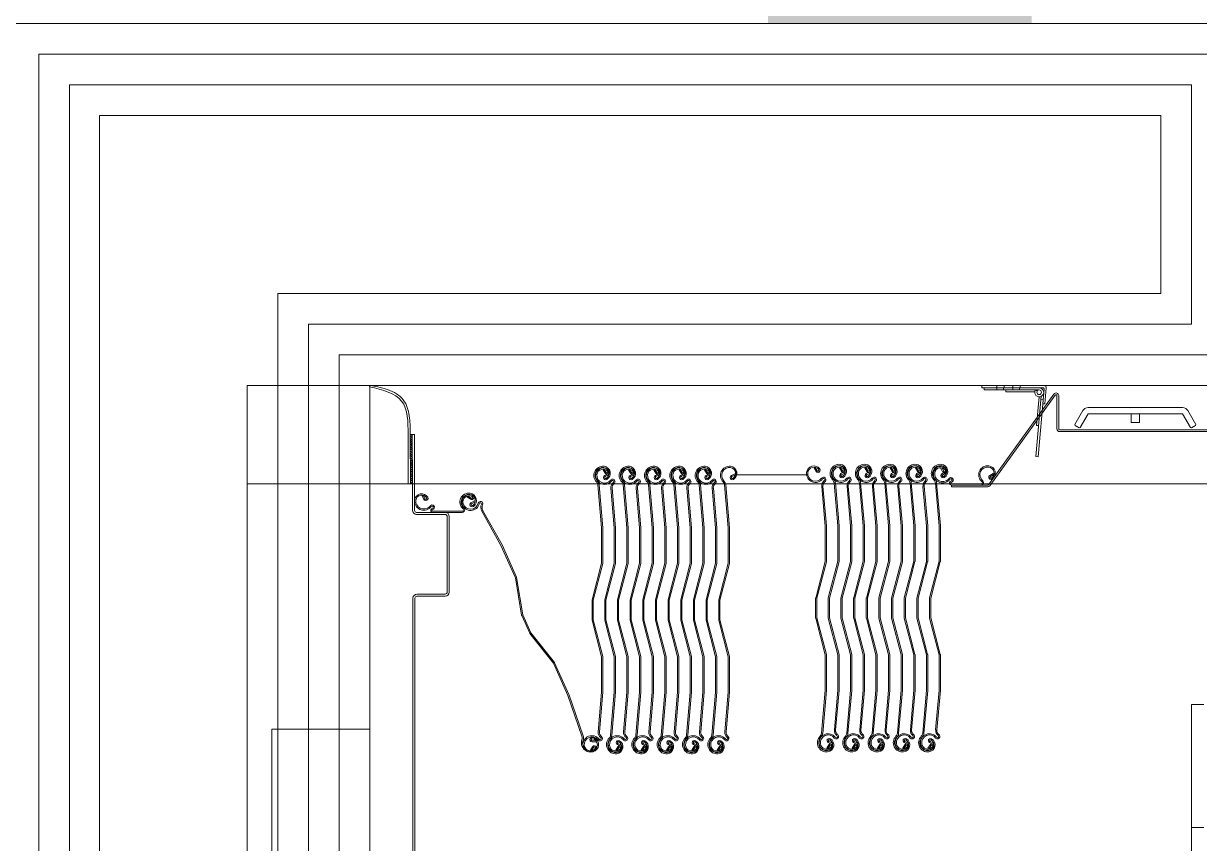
# Model space of a CAD drawing. Header units: inches. Extents: x -1205 to 1409, y -1117 to 895.
# Drawn here: x -513.1 to -489.12, y -546.95 to -530.24 of the extents above; entities that cross this region are included whole.
import ezdxf

# ---------------------------------------------------------------- set-up
doc = ezdxf.new("R2010")
doc.units = ezdxf.units.IN
doc.header["$MEASUREMENT"] = 0
for name, color, linetype, lineweight in [('A-DETL-GENF', 92, 'Continuous', 13), ('A-DOOR', 31, 'Continuous', 13), ('A-WALL-PATT', 111, 'Continuous', 13), ('G-IMPT', 8, 'Continuous', 9)]:
    doc.layers.add(name, color=color, linetype=linetype, lineweight=lineweight)

# ---------------------------------------------------------------- blocks, each defined once
blk = doc.blocks.new('Door-Accordion-Won-Door-FireGuard-Flat_20-60-90-180 - Door-Accordion-Won-Door-FireGuard-Flat_180-3244034-8TH FLOOR TELECOM PLAN')
at = {"layer": 'A-DETL-GENF', "color": 53, "lineweight": 9}
for p, q in [((-58.316, 16.375), (-32.941, 16.375)), ((-57.691, 15.75), (-57.691, -15.75)), ((-33.566, 15.75), (-57.691, 15.75)), ((-57.066, 15.125), (-57.066, -15.125)), ((-34.191, 15.125), (-57.066, 15.125)), ((-34.191, 10.25), (-34.191, 15.125)), ((-56.456, 14.5), (-56.456, -14.5)), ((-34.816, 14.5), (-56.456, 14.5)), ((-34.816, 10.875), (-34.816, 14.5)), ((-52.816, 10.875), (-34.816, 10.875)), ((-52.816, -10.875), (-52.816, 10.875)), ((-52.191, 10.25), (-34.191, 10.25)), ((-52.191, -10.25), (-52.191, 10.25)), ((-51.566, 9.625), (-33.566, 9.625)), ((-51.566, -9.625), (-51.566, 9.625)), ((-50.941, -9), (-50.941, 9)), ((-32.941, 9), (-50.941, 9)), ((-43.482, 7.29), (-43.482, 7.184)), ((-42.014, 7.184), (-42.014, 7.298)), ((-43.482, 7.184), (-42.014, 7.184))]:
    blk.add_line(p, q, dxfattribs=at)
at = {"layer": 'A-DOOR', "color": 253}
for p, q in [((-42.822, 16.375), (-58.316, 16.375)), ((-32.941, 16.375), (-37.447, 16.375)), ((-53.441, 7), (-53.441, 9)), ((-53.441, 9), (-32.941, 9)), ((-32.941, 7), (-53.441, 7)), ((-53.441, 7), (-53.441, -7))]:
    blk.add_line(p, q, dxfattribs=at)
at = {"layer": 'G-IMPT', "color": 53}
for p, q in [((-50.947, 8.975), (-50.941, 9)), ((-38.023, 8.91), (-38.023, 8.955)), ((-37.696, 8.91), (-37.696, 8.955)), ((-37.686, 8.955), (-37.686, 9)), ((-37.337, 8.887), (-37.376, 8.91)), ((-36.997, 8.826), (-38.331, 6.981)), ((-36.968, 8.805), (-38.302, 6.96)), ((-37.262, 8.721), (-37.217, 8.717)), ((-36.935, 8.116), (-36.935, 8.795)), ((-36.899, 8.116), (-36.899, 8.795)), ((-36.301, 8.552), (-34.373, 8.552)), ((-50.118, 7.975), (-50.078, 7.935)), ((-50.118, 7.931), (-50.078, 7.89)), ((-50.099, 8), (-50.078, 7.979)), ((-33.792, 8.098), (-36.881, 8.098)), ((-33.792, 8.062), (-36.881, 8.062)), ((-50.118, 7.886), (-50.077, 7.846)), ((-50.117, 7.841), (-50.077, 7.801)), ((-50.117, 7.797), (-50.077, 7.757)), ((-50.117, 7.752), (-50.076, 7.712)), ((-50.116, 7.708), (-50.076, 7.667)), ((-50.116, 7.663), (-50.076, 7.623)), ((-50.116, 7.619), (-50.075, 7.578)), ((-50.115, 7.574), (-50.075, 7.534)), ((-50.115, 7.53), (-50.075, 7.489)), ((-50.114, 7.485), (-50.074, 7.445)), ((-50.114, 7.44), (-50.074, 7.4)), ((-50.114, 7.396), (-50.073, 7.356)), ((-50.113, 7.351), (-50.073, 7.311)), ((-50.113, 7.307), (-50.073, 7.267)), ((-50.113, 7.262), (-50.072, 7.222)), ((-50.112, 7.218), (-50.072, 7.177)), ((-50.112, 7.173), (-50.072, 7.133)), ((-50.112, 7.129), (-50.071, 7.088)), ((-50.111, 7.084), (-50.071, 7.044)), ((-39.084, 7.062), (-39.109, 7.046)), ((-39.07, 7.041), (-39.095, 7.025)), ((-39.087, 6.998), (-38.482, 6.998)), ((-39.087, 6.973), (-38.482, 6.973)), ((-49.661, 6.505), (-49.686, 6.489)), ((-49.647, 6.484), (-49.672, 6.468)), ((-49.407, 6.416), (-49.989, 6.416)), ((-49.407, 6.374), (-49.989, 6.374)), ((-49.664, 6.441), (-49.059, 6.441)), ((-49.664, 6.416), (-49.059, 6.416)), ((-49.365, 4.793), (-49.365, 6.332)), ((-49.323, 4.793), (-49.323, 6.332)), ((-50.066, 4.667), (-50.066, -4.667)), ((-50.024, 4.667), (-50.024, -4.667)), ((-49.982, 4.751), (-49.407, 4.751)), ((-49.982, 4.709), (-49.407, 4.709)), ((-46.412, 4.628), (-46.412, 4.228)), ((-46.154, 4.227), (-46.154, 4.627)), ((-45.896, 4.628), (-45.896, 4.228)), ((-45.638, 4.227), (-45.638, 4.627)), ((-45.38, 4.628), (-45.38, 4.228)), ((-45.121, 4.227), (-45.121, 4.627)), ((-44.863, 4.628), (-44.863, 4.228)), ((-44.605, 4.227), (-44.605, 4.627)), ((-44.347, 4.628), (-44.347, 4.228)), ((-44.089, 4.227), (-44.089, 4.627)), ((-43.831, 4.628), (-43.831, 4.228)), ((-41.855, 4.266), (-41.855, 4.666)), ((-41.597, 4.667), (-41.597, 4.267)), ((-41.338, 4.266), (-41.338, 4.666)), ((-41.08, 4.667), (-41.08, 4.267)), ((-40.822, 4.266), (-40.822, 4.666)), ((-40.564, 4.667), (-40.564, 4.267)), ((-40.306, 4.266), (-40.306, 4.666)), ((-40.048, 4.667), (-40.048, 4.267)), ((-39.79, 4.266), (-39.79, 4.666)), ((-39.532, 4.667), (-39.532, 4.267)), ((-47.684, 3.953), (-47.847, 4.318)), ((-34.191, 0), (-33.941, 0))]:
    blk.add_line(p, q, dxfattribs=at)
at = {"layer": 'G-IMPT', "color": 53, "flags": 128}
for points in [[(-37.197, 9), (-38.464, 9), (-38.464, 8.955), (-37.221, 8.955)], [(-37.297, 8.91), (-38.422, 8.91), (-38.422, 8.955), (-37.297, 8.955)], [(-38.164, 8.91), (-38.164, 8.955), (-38.164, 9)], [(-37.974, 8.91), (-37.974, 8.87), (-37.388, 8.87)], [(-37.837, 8.91), (-37.837, 8.955), (-37.837, 9)], [(-37.199, 8.931), (-37.225, 8.63), (-37.18, 8.626), (-37.152, 8.951)], [(-37.205, 8.855), (-37.32, 7.548), (-37.364, 7.552), (-37.257, 8.781)], [(-37.298, 8.772), (-37.349, 8.188), (-37.309, 8.185)], [(-36.409, 8.489), (-36.571, 8.209), (-36.565, 8.188), (-36.483, 8.141), (-36.463, 8.146), (-36.301, 8.427), (-34.373, 8.427), (-34.211, 8.146), (-34.19, 8.141)], [(-35.255, 8.427), (-35.255, 8.245), (-35.419, 8.245), (-35.419, 8.427)], [(-34.265, 8.489), (-34.103, 8.209), (-34.108, 8.188), (-34.19, 8.141)], [(-50.161, 8), (-50.161, 7), (-50.071, 7), (-50.111, 7.04)], [(-50.031, 6.458), (-50.031, 8), (-50.079, 8), (-50.031, 8), (-50.079, 8), (-50.119, 8), (-50.111, 7)], [(-50.071, 7), (-50.079, 8), (-50.073, 6.458)], [(-46.145, 7.214), (-46.186, 7.282), (-46.165, 7.295), (-46.123, 7.227)], [(-46.143, 7.145), (-46.071, 7.18), (-46.082, 7.203), (-46.154, 7.168)], [(-45.628, 7.214), (-45.67, 7.282), (-45.649, 7.295), (-45.607, 7.227)], [(-45.627, 7.145), (-45.555, 7.18), (-45.566, 7.203), (-45.638, 7.168)], [(-45.112, 7.214), (-45.154, 7.282), (-45.132, 7.295), (-45.091, 7.227)], [(-45.11, 7.145), (-45.039, 7.18), (-45.05, 7.203), (-45.121, 7.168)], [(-44.596, 7.214), (-44.638, 7.282), (-44.616, 7.295), (-44.575, 7.227)], [(-44.594, 7.145), (-44.522, 7.18), (-44.533, 7.203), (-44.605, 7.168)], [(-44.08, 7.214), (-44.121, 7.282), (-44.1, 7.295), (-44.058, 7.227)], [(-44.078, 7.145), (-44.006, 7.18), (-44.017, 7.203), (-44.089, 7.168)], [(-43.562, 7.145), (-43.49, 7.18), (-43.501, 7.203), (-43.573, 7.168)], [(-41.845, 7.253), (-41.887, 7.321), (-41.866, 7.334), (-41.824, 7.266)], [(-41.329, 7.253), (-41.371, 7.321), (-41.349, 7.334), (-41.308, 7.266)], [(-41.327, 7.184), (-41.256, 7.219), (-41.266, 7.242), (-41.338, 7.207)], [(-40.813, 7.253), (-40.855, 7.321), (-40.833, 7.334), (-40.792, 7.266)], [(-40.811, 7.184), (-40.739, 7.219), (-40.75, 7.242), (-40.822, 7.207)], [(-40.297, 7.253), (-40.338, 7.321), (-40.317, 7.334), (-40.275, 7.266)], [(-40.295, 7.184), (-40.223, 7.219), (-40.234, 7.242), (-40.306, 7.207)], [(-39.781, 7.253), (-39.822, 7.321), (-39.801, 7.334), (-39.759, 7.266)], [(-39.779, 7.184), (-39.707, 7.219), (-39.718, 7.242), (-39.79, 7.207)], [(-39.242, 7.251), (-39.277, 7.323), (-39.3, 7.312), (-39.265, 7.24)], [(-39.263, 7.184), (-39.191, 7.219), (-39.202, 7.242), (-39.274, 7.207)], [(-38.291, 7.149), (-38.222, 7.189), (-38.235, 7.211), (-38.304, 7.17)], [(-46.294, 6.976), (-46.217, 6.101), (-46.217, 5.381), (-46.411, 4.634)], [(-46.269, 6.978), (-46.192, 6.104), (-46.192, 5.381)], [(-45.777, 6.976), (-45.701, 6.101), (-45.701, 5.381), (-45.895, 4.634)], [(-45.753, 6.978), (-45.676, 6.104), (-45.676, 5.381)], [(-45.261, 6.976), (-45.185, 6.101), (-45.185, 5.381), (-45.379, 4.634)], [(-45.236, 6.978), (-45.16, 6.104), (-45.16, 5.381)], [(-44.745, 6.976), (-44.669, 6.101), (-44.669, 5.381), (-44.863, 4.634)], [(-44.72, 6.978), (-44.644, 6.104), (-44.644, 5.381)], [(-44.229, 6.976), (-44.152, 6.101), (-44.152, 5.381), (-44.346, 4.634)], [(-44.204, 6.978), (-44.127, 6.104), (-44.127, 5.381)], [(-43.713, 6.976), (-43.636, 6.101), (-43.636, 5.381), (-43.83, 4.634)], [(-43.688, 6.978), (-43.611, 6.104), (-43.611, 5.381)], [(-41.478, 7.015), (-41.402, 6.14), (-41.402, 5.42), (-41.596, 4.673)], [(-41.453, 7.017), (-41.377, 6.143), (-41.377, 5.42)], [(-40.962, 7.015), (-40.886, 6.14), (-40.886, 5.42), (-41.079, 4.673)], [(-40.937, 7.017), (-40.861, 6.143), (-40.861, 5.42)], [(-40.446, 7.015), (-40.369, 6.14), (-40.369, 5.42), (-40.563, 4.673)], [(-40.421, 7.017), (-40.344, 6.143), (-40.344, 5.42)], [(-39.93, 7.015), (-39.853, 6.14), (-39.853, 5.42), (-40.047, 4.673)], [(-39.905, 7.017), (-39.828, 6.143), (-39.828, 5.42)], [(-39.414, 7.015), (-39.337, 6.14), (-39.337, 5.42), (-39.531, 4.673)], [(-39.389, 7.017), (-39.312, 6.143), (-39.312, 5.42)], [(-38.346, 6.973), (-39.087, 6.973), (-39.087, 6.937), (-38.346, 6.937)], [(-49.819, 6.693), (-49.854, 6.765), (-49.877, 6.754), (-49.842, 6.682)], [(-48.894, 6.684), (-48.96, 6.73), (-48.946, 6.75), (-48.88, 6.705)], [(-46.153, 4.633), (-45.959, 5.38), (-45.959, 6.1), (-46.03, 6.908)], [(-45.934, 5.38), (-45.934, 6.102), (-46.005, 6.911)], [(-45.637, 4.633), (-45.443, 5.38), (-45.443, 6.1), (-45.514, 6.908)], [(-45.418, 5.38), (-45.418, 6.102), (-45.489, 6.911)], [(-45.121, 4.633), (-44.927, 5.38), (-44.927, 6.1), (-44.997, 6.908)], [(-44.902, 5.38), (-44.902, 6.102), (-44.972, 6.911)], [(-44.604, 4.633), (-44.411, 5.38), (-44.411, 6.1), (-44.481, 6.908)], [(-44.385, 5.38), (-44.385, 6.102), (-44.456, 6.911)], [(-44.088, 4.633), (-43.894, 5.38), (-43.894, 6.1), (-43.965, 6.908)], [(-43.869, 5.38), (-43.869, 6.102), (-43.94, 6.911)], [(-41.854, 4.672), (-41.66, 5.419), (-41.66, 6.139), (-41.731, 6.947)], [(-41.635, 5.419), (-41.635, 6.141), (-41.706, 6.95)], [(-41.338, 4.672), (-41.144, 5.419), (-41.144, 6.139), (-41.214, 6.947)], [(-41.119, 5.419), (-41.119, 6.141), (-41.189, 6.95)], [(-40.821, 4.672), (-40.627, 5.419), (-40.627, 6.139), (-40.698, 6.947)], [(-40.602, 5.419), (-40.602, 6.141), (-40.673, 6.95)], [(-40.305, 4.672), (-40.111, 5.419), (-40.111, 6.139), (-40.182, 6.947)], [(-40.086, 5.419), (-40.086, 6.141), (-40.157, 6.95)], [(-39.789, 4.672), (-39.595, 5.419), (-39.595, 6.139), (-39.666, 6.947)], [(-39.57, 5.419), (-39.57, 6.141), (-39.641, 6.95)], [(-48.868, 6.591), (-48.799, 6.632), (-48.812, 6.653), (-48.881, 6.613)], [(-47.849, 4.325), (-47.976, 5.085), (-48.27, 5.743), (-48.665, 6.452)], [(-47.954, 5.096), (-48.248, 5.755), (-48.643, 6.464)], [(-46.193, 5.375), (-46.387, 4.628), (-46.387, 4.228), (-46.193, 3.481)], [(-45.935, 3.48), (-46.129, 4.227), (-46.129, 4.627), (-45.935, 5.373)], [(-45.677, 5.375), (-45.871, 4.628), (-45.871, 4.228), (-45.677, 3.481)], [(-45.419, 3.48), (-45.613, 4.227), (-45.613, 4.627), (-45.419, 5.373)], [(-45.161, 5.375), (-45.355, 4.628), (-45.355, 4.228), (-45.161, 3.481)], [(-44.903, 3.48), (-45.096, 4.227), (-45.096, 4.627), (-44.903, 5.373)], [(-44.644, 5.375), (-44.838, 4.628), (-44.838, 4.228), (-44.644, 3.481)], [(-44.386, 3.48), (-44.58, 4.227), (-44.58, 4.627), (-44.386, 5.373)], [(-44.128, 5.375), (-44.322, 4.628), (-44.322, 4.228), (-44.128, 3.481)], [(-43.87, 3.48), (-44.064, 4.227), (-44.064, 4.627), (-43.87, 5.373)], [(-43.612, 5.375), (-43.806, 4.628), (-43.806, 4.228), (-43.612, 3.481)], [(-41.636, 3.519), (-41.83, 4.266), (-41.83, 4.666), (-41.636, 5.412)], [(-41.378, 5.414), (-41.571, 4.667), (-41.571, 4.267), (-41.378, 3.52)], [(-41.119, 3.519), (-41.313, 4.266), (-41.313, 4.666), (-41.119, 5.412)], [(-40.861, 5.414), (-41.055, 4.667), (-41.055, 4.267), (-40.861, 3.52)], [(-40.603, 3.519), (-40.797, 4.266), (-40.797, 4.666), (-40.603, 5.412)], [(-40.345, 5.414), (-40.539, 4.667), (-40.539, 4.267), (-40.345, 3.52)], [(-40.087, 3.519), (-40.281, 4.266), (-40.281, 4.666), (-40.087, 5.412)], [(-39.829, 5.414), (-40.023, 4.667), (-40.023, 4.267), (-39.829, 3.52)], [(-39.571, 3.519), (-39.765, 4.266), (-39.765, 4.666), (-39.571, 5.412)], [(-39.313, 5.414), (-39.507, 4.667), (-39.507, 4.267), (-39.313, 3.52)], [(-47.179, 3.361), (-47.661, 3.963), (-47.824, 4.329), (-47.952, 5.09)], [(-46.411, 4.222), (-46.217, 3.475), (-46.217, 2.755), (-46.288, 1.946)], [(-46.036, 1.879), (-45.959, 2.753), (-45.959, 3.473), (-46.153, 4.22)], [(-45.895, 4.222), (-45.701, 3.475), (-45.701, 2.755), (-45.772, 1.946)], [(-45.519, 1.879), (-45.443, 2.753), (-45.443, 3.473), (-45.637, 4.22)], [(-45.379, 4.222), (-45.185, 3.475), (-45.185, 2.755), (-45.255, 1.946)], [(-45.003, 1.879), (-44.927, 2.753), (-44.927, 3.473), (-45.121, 4.22)], [(-44.863, 4.222), (-44.669, 3.475), (-44.669, 2.755), (-44.739, 1.946)], [(-44.487, 1.879), (-44.41, 2.753), (-44.41, 3.473), (-44.604, 4.22)], [(-44.346, 4.222), (-44.152, 3.475), (-44.152, 2.755), (-44.223, 1.946)], [(-43.971, 1.879), (-43.894, 2.753), (-43.894, 3.473), (-44.088, 4.22)], [(-43.83, 4.222), (-43.636, 3.475), (-43.636, 2.755), (-43.707, 1.946)], [(-41.736, 1.918), (-41.66, 2.792), (-41.66, 3.512), (-41.854, 4.259)], [(-41.596, 4.261), (-41.402, 3.514), (-41.402, 2.794), (-41.472, 1.985)], [(-41.22, 1.918), (-41.144, 2.792), (-41.144, 3.512), (-41.338, 4.259)], [(-41.079, 4.261), (-40.886, 3.514), (-40.886, 2.794), (-40.956, 1.985)], [(-40.704, 1.918), (-40.627, 2.792), (-40.627, 3.512), (-40.821, 4.259)], [(-40.563, 4.261), (-40.369, 3.514), (-40.369, 2.794), (-40.44, 1.985)], [(-40.188, 1.918), (-40.111, 2.792), (-40.111, 3.512), (-40.305, 4.259)], [(-40.047, 4.261), (-39.853, 3.514), (-39.853, 2.794), (-39.924, 1.985)], [(-39.672, 1.918), (-39.595, 2.792), (-39.595, 3.512), (-39.789, 4.259)], [(-39.531, 4.261), (-39.337, 3.514), (-39.337, 2.794), (-39.408, 1.985)], [(-46.618, 1.858), (-46.905, 2.688), (-47.199, 3.345), (-47.681, 3.948)], [(-46.192, 3.475), (-46.192, 2.753), (-46.263, 1.944)], [(-46.011, 1.876), (-45.934, 2.751), (-45.934, 3.473)], [(-45.676, 3.475), (-45.676, 2.753), (-45.747, 1.944)], [(-45.494, 1.876), (-45.418, 2.751), (-45.418, 3.473)], [(-45.16, 3.475), (-45.16, 2.753), (-45.231, 1.944)], [(-44.978, 1.876), (-44.902, 2.751), (-44.902, 3.473)], [(-44.644, 3.475), (-44.644, 2.753), (-44.714, 1.944)], [(-44.462, 1.876), (-44.386, 2.751), (-44.386, 3.473)], [(-44.127, 3.475), (-44.127, 2.753), (-44.198, 1.944)], [(-43.946, 1.876), (-43.869, 2.751), (-43.869, 3.473)], [(-43.611, 3.475), (-43.611, 2.753), (-43.682, 1.944)], [(-41.711, 1.915), (-41.635, 2.79), (-41.635, 3.512)], [(-41.377, 3.514), (-41.377, 2.792), (-41.448, 1.983)], [(-41.195, 1.915), (-41.119, 2.79), (-41.119, 3.512)], [(-40.861, 3.514), (-40.861, 2.792), (-40.931, 1.983)], [(-40.679, 1.915), (-40.603, 2.79), (-40.603, 3.512)], [(-40.344, 3.514), (-40.344, 2.792), (-40.415, 1.983)], [(-40.163, 1.915), (-40.086, 2.79), (-40.086, 3.512)], [(-39.828, 3.514), (-39.828, 2.792), (-39.899, 1.983)], [(-39.647, 1.915), (-39.57, 2.79), (-39.57, 3.512)], [(-39.312, 3.514), (-39.312, 2.792), (-39.383, 1.983)], [(-46.595, 1.866), (-46.882, 2.696), (-47.176, 3.355)], [(-33.941, 2.5), (-34.191, 2.5), (-34.191, -2.5), (-33.941, -2.5)], [(-50.941, 2), (-52.941, 2), (-52.941, 0), (-52.941, -2), (-50.941, -2)], [(-46.411, 1.765), (-46.332, 1.762), (-46.332, 1.737), (-46.412, 1.74)], [(-45.885, 1.709), (-45.813, 1.674), (-45.824, 1.652), (-45.896, 1.687)], [(-45.369, 1.709), (-45.297, 1.674), (-45.308, 1.652), (-45.38, 1.687)], [(-44.852, 1.709), (-44.78, 1.674), (-44.791, 1.652), (-44.863, 1.687)], [(-44.336, 1.709), (-44.264, 1.674), (-44.275, 1.652), (-44.347, 1.687)], [(-43.82, 1.709), (-43.748, 1.674), (-43.759, 1.652), (-43.831, 1.687)], [(-41.587, 1.68), (-41.629, 1.612), (-41.608, 1.599), (-41.566, 1.667)], [(-41.586, 1.748), (-41.514, 1.713), (-41.525, 1.691), (-41.596, 1.726)], [(-41.071, 1.68), (-41.113, 1.612), (-41.091, 1.599), (-41.05, 1.667)], [(-41.069, 1.748), (-40.997, 1.713), (-41.008, 1.691), (-41.08, 1.726)], [(-40.555, 1.68), (-40.596, 1.612), (-40.575, 1.599), (-40.534, 1.667)], [(-40.553, 1.748), (-40.481, 1.713), (-40.492, 1.691), (-40.564, 1.726)], [(-40.039, 1.68), (-40.08, 1.612), (-40.059, 1.599), (-40.017, 1.667)], [(-40.037, 1.748), (-39.965, 1.713), (-39.976, 1.691), (-40.048, 1.726)], [(-39.522, 1.68), (-39.564, 1.612), (-39.543, 1.599), (-39.501, 1.667)], [(-39.521, 1.748), (-39.449, 1.713), (-39.46, 1.691), (-39.532, 1.726)], [(-46.403, 1.641), (-46.444, 1.573), (-46.423, 1.56), (-46.381, 1.628)], [(-45.886, 1.641), (-45.928, 1.573), (-45.907, 1.56), (-45.865, 1.628)], [(-45.37, 1.641), (-45.412, 1.573), (-45.391, 1.56), (-45.349, 1.628)], [(-44.854, 1.641), (-44.896, 1.573), (-44.874, 1.56), (-44.833, 1.628)], [(-44.338, 1.641), (-44.38, 1.573), (-44.358, 1.56), (-44.317, 1.628)], [(-43.822, 1.641), (-43.863, 1.573), (-43.842, 1.56), (-43.8, 1.628)]]:
    blk.add_lwpolyline(points, dxfattribs=at)
blk.add_lwpolyline([(-38.014, 9), (-38.014, 8.955)], close=True, dxfattribs=at)
at = {"layer": 'G-IMPT', "color": 53}
blk.add_circle((-37.297, 8.863), 0.0469, dxfattribs=at)
for centre, radius, start, end in [((-37.297, 8.863), 0.0917, 149.267, 90), ((-37.221, 8.933), 0.0224, 355, 90), ((-37.197, 8.955), 0.0449, 355, 90), ((-36.953, 8.795), 0.0538, 0, 144.1228), ((-36.953, 8.795), 0.0179, 0, 144.1228), ((-36.301, 8.427), 0.125, 90, 150), ((-34.373, 8.427), 0.125, 30, 90), ((-36.881, 8.116), 0.0539, 180, 270), ((-36.881, 8.116), 0.0179, 180, 270), ((-46.19, 7.17), 0.187, 83.5049, 224.7832), ((-46.19, 7.17), 0.162, 83.5049, 224.7832), ((-46.19, 7.173), 0.15, 37.4044, 173.5287), ((-46.19, 7.173), 0.125, 37.4044, 173.5287), ((-46.185, 7.212), 0.119, 300.7767, 83.5049), ((-46.185, 7.212), 0.144, 300.7767, 83.5049), ((-46.106, 7.237), 0.0449, 211.352, 37.4044), ((-46.106, 7.237), 0.0199, 211.352, 37.4044), ((-45.673, 7.17), 0.187, 83.5049, 224.7832), ((-45.673, 7.17), 0.162, 83.5049, 224.7832), ((-45.673, 7.173), 0.15, 37.4044, 173.5287), ((-45.673, 7.173), 0.125, 37.4044, 173.5287), ((-45.669, 7.212), 0.119, 300.7767, 83.5049), ((-45.669, 7.212), 0.144, 300.7767, 83.5049), ((-45.59, 7.237), 0.0449, 211.352, 37.4044), ((-45.59, 7.237), 0.0199, 211.352, 37.4044), ((-45.157, 7.17), 0.187, 83.5049, 224.7832), ((-45.157, 7.17), 0.162, 83.5049, 224.7832), ((-45.157, 7.173), 0.15, 37.4044, 173.5287), ((-45.157, 7.173), 0.125, 37.4044, 173.5287), ((-45.152, 7.212), 0.119, 300.7767, 83.5049), ((-45.152, 7.212), 0.144, 300.7767, 83.5049), ((-45.074, 7.237), 0.0449, 211.352, 37.4044), ((-45.074, 7.237), 0.0199, 211.352, 37.4044), ((-44.641, 7.17), 0.187, 83.5049, 224.7832), ((-44.641, 7.17), 0.162, 83.5049, 224.7832), ((-44.641, 7.173), 0.15, 37.4044, 173.5287), ((-44.641, 7.173), 0.125, 37.4044, 173.5287), ((-44.636, 7.212), 0.119, 300.7767, 83.5049), ((-44.636, 7.212), 0.144, 300.7767, 83.5049), ((-44.558, 7.237), 0.0449, 211.352, 37.4044), ((-44.558, 7.237), 0.0199, 211.352, 37.4044), ((-44.125, 7.17), 0.187, 83.5049, 224.7832), ((-44.125, 7.17), 0.162, 83.5049, 224.7832), ((-44.125, 7.173), 0.15, 37.4044, 173.5287), ((-44.125, 7.173), 0.125, 37.4044, 173.5287), ((-44.12, 7.212), 0.119, 300.7767, 83.5049), ((-44.12, 7.212), 0.144, 300.7767, 83.5049), ((-44.041, 7.237), 0.0449, 211.352, 37.4044), ((-44.041, 7.237), 0.0199, 211.352, 37.4044), ((-43.609, 7.17), 0.187, 83.5049, 224.7832), ((-43.609, 7.17), 0.162, 83.5049, 224.7832), ((-43.604, 7.212), 0.119, 300.7767, 83.5049), ((-43.604, 7.212), 0.144, 300.7767, 83.5049), ((-41.858, 7.209), 0.183, 173.5287, 322.5632), ((-41.89, 7.212), 0.15, 37.4044, 173.5287), ((-41.858, 7.209), 0.158, 173.5287, 322.5632), ((-41.89, 7.212), 0.125, 37.4044, 173.5287), ((-41.807, 7.276), 0.0449, 211.352, 37.4044), ((-41.807, 7.276), 0.0199, 211.352, 37.4044), ((-41.374, 7.209), 0.187, 83.5049, 224.7832), ((-41.374, 7.209), 0.162, 83.5049, 224.7832), ((-41.341, 7.209), 0.183, 173.5287, 322.5632), ((-41.374, 7.212), 0.15, 37.4044, 173.5287), ((-41.341, 7.209), 0.158, 173.5287, 322.5632), ((-41.374, 7.212), 0.125, 37.4044, 173.5287), ((-41.319, 7.166), 0.045, 115.9658, 300.7767), ((-41.369, 7.251), 0.119, 300.7767, 83.5049), ((-41.369, 7.251), 0.144, 300.7767, 83.5049), ((-41.291, 7.276), 0.0449, 211.352, 37.4044), ((-41.291, 7.276), 0.0199, 211.352, 37.4044), ((-40.858, 7.209), 0.187, 83.5049, 224.7832), ((-40.858, 7.209), 0.162, 83.5049, 224.7832), ((-40.825, 7.209), 0.183, 173.5287, 322.5632), ((-40.858, 7.212), 0.15, 37.4044, 173.5287), ((-40.825, 7.209), 0.158, 173.5287, 322.5632), ((-40.858, 7.212), 0.125, 37.4044, 173.5287), ((-40.803, 7.166), 0.045, 115.9658, 300.7767), ((-40.853, 7.251), 0.119, 300.7767, 83.5049), ((-40.853, 7.251), 0.144, 300.7767, 83.5049), ((-40.775, 7.276), 0.0449, 211.352, 37.4044), ((-40.775, 7.276), 0.0199, 211.352, 37.4044), ((-40.342, 7.209), 0.187, 83.5049, 224.7832), ((-40.342, 7.209), 0.162, 83.5049, 224.7832), ((-40.309, 7.209), 0.183, 173.5287, 322.5632), ((-40.342, 7.212), 0.15, 37.4044, 173.5287), ((-40.309, 7.209), 0.158, 173.5287, 322.5632), ((-40.342, 7.212), 0.125, 37.4044, 173.5287), ((-40.286, 7.166), 0.045, 115.9658, 300.7767), ((-40.337, 7.251), 0.119, 300.7767, 83.5049), ((-40.337, 7.251), 0.144, 300.7767, 83.5049), ((-40.258, 7.276), 0.0449, 211.352, 37.4044), ((-40.258, 7.276), 0.0199, 211.352, 37.4044), ((-39.826, 7.209), 0.187, 83.5049, 224.7832), ((-39.826, 7.209), 0.162, 83.5049, 224.7832), ((-39.793, 7.209), 0.183, 173.5287, 322.5632), ((-39.826, 7.212), 0.15, 37.4044, 173.5287), ((-39.793, 7.209), 0.158, 173.5287, 322.5632), ((-39.826, 7.212), 0.125, 37.4044, 173.5287), ((-39.77, 7.166), 0.045, 115.9658, 300.7767), ((-39.821, 7.251), 0.119, 300.7767, 83.5049), ((-39.821, 7.251), 0.144, 300.7767, 83.5049), ((-39.742, 7.276), 0.0449, 211.352, 37.4044), ((-39.742, 7.276), 0.0199, 211.352, 37.4044), ((-39.309, 7.209), 0.187, 83.5049, 224.7832), ((-39.309, 7.209), 0.162, 83.5049, 224.7832), ((-39.267, 7.204), 0.187, 173.5076, 314.7859), ((-39.309, 7.209), 0.144, 30.7793, 173.5076), ((-39.267, 7.204), 0.162, 173.5076, 314.7859), ((-39.309, 7.209), 0.119, 30.7793, 173.5076), ((-39.254, 7.166), 0.045, 115.9658, 300.7767), ((-39.305, 7.251), 0.119, 300.7767, 83.5049), ((-39.305, 7.251), 0.144, 300.7767, 83.5049), ((-39.224, 7.259), 0.045, 205.9685, 30.7793), ((-39.224, 7.259), 0.02, 205.9685, 30.7793), ((-38.348, 7.183), 0.183, 82.7161, 230.1267), ((-38.348, 7.183), 0.158, 82.7161, 230.1267), ((-38.343, 7.216), 0.125, 306.5917, 82.7161), ((-38.343, 7.216), 0.15, 306.5917, 82.7161), ((-46.157, 7.17), 0.183, 173.5287, 322.5632), ((-46.393, 6.967), 0.1, 5, 44.7832), ((-46.157, 7.17), 0.158, 173.5287, 322.5632), ((-46.393, 6.967), 0.125, 5, 44.7832), ((-46.134, 7.127), 0.045, 115.9658, 300.7767), ((-46.134, 7.127), 0.02, 115.9658, 300.7767), ((-45.993, 7.044), 0.0489, 307.2203, 142.5632), ((-45.898, 6.92), 0.132, 127.2203, 185), ((-45.993, 7.044), 0.0239, 307.2203, 142.5632), ((-45.898, 6.92), 0.107, 127.2203, 185), ((-45.641, 7.17), 0.183, 173.5287, 322.5632), ((-45.877, 6.967), 0.1, 5, 44.7832), ((-45.641, 7.17), 0.158, 173.5287, 322.5632), ((-45.877, 6.967), 0.125, 5, 44.7832), ((-45.618, 7.127), 0.045, 115.9658, 300.7767), ((-45.618, 7.127), 0.02, 115.9658, 300.7767), ((-45.476, 7.044), 0.0489, 307.2203, 142.5632), ((-45.382, 6.92), 0.132, 127.2203, 185), ((-45.476, 7.044), 0.0239, 307.2203, 142.5632), ((-45.382, 6.92), 0.107, 127.2203, 185), ((-45.124, 7.17), 0.183, 173.5287, 322.5632), ((-45.361, 6.967), 0.1, 5, 44.7832), ((-45.124, 7.17), 0.158, 173.5287, 322.5632), ((-45.361, 6.967), 0.125, 5, 44.7832), ((-45.102, 7.127), 0.045, 115.9658, 300.7767), ((-45.102, 7.127), 0.02, 115.9658, 300.7767), ((-44.96, 7.044), 0.0489, 307.2203, 142.5632), ((-44.866, 6.92), 0.132, 127.2203, 185), ((-44.96, 7.044), 0.0239, 307.2203, 142.5632), ((-44.866, 6.92), 0.107, 127.2203, 185), ((-44.608, 7.17), 0.183, 173.5287, 322.5632), ((-44.845, 6.967), 0.1, 5, 44.7832), ((-44.608, 7.17), 0.158, 173.5287, 322.5632), ((-44.845, 6.967), 0.125, 5, 44.7832), ((-44.586, 7.127), 0.045, 115.9658, 300.7767), ((-44.586, 7.127), 0.02, 115.9658, 300.7767), ((-44.444, 7.044), 0.0489, 307.2203, 142.5632), ((-44.35, 6.92), 0.132, 127.2203, 185), ((-44.444, 7.044), 0.0239, 307.2203, 142.5632), ((-44.35, 6.92), 0.107, 127.2203, 185), ((-44.092, 7.17), 0.183, 173.5287, 322.5632), ((-44.329, 6.967), 0.1, 5, 44.7832), ((-44.092, 7.17), 0.158, 173.5287, 322.5632), ((-44.329, 6.967), 0.125, 5, 44.7832), ((-44.069, 7.127), 0.045, 115.9658, 300.7767), ((-44.069, 7.127), 0.02, 115.9658, 300.7767), ((-43.928, 7.044), 0.0489, 307.2203, 142.5632), ((-43.834, 6.92), 0.132, 127.2203, 185), ((-43.928, 7.044), 0.0239, 307.2203, 142.5632), ((-43.834, 6.92), 0.107, 127.2203, 185), ((-43.812, 6.967), 0.1, 5, 44.7832), ((-43.812, 6.967), 0.125, 5, 44.7832), ((-43.553, 7.127), 0.045, 115.9658, 300.7767), ((-43.553, 7.127), 0.02, 115.9658, 300.7767), ((-41.693, 7.083), 0.0489, 307.2203, 142.5632), ((-41.599, 6.959), 0.132, 127.2203, 185), ((-41.693, 7.083), 0.0239, 307.2203, 142.5632), ((-41.599, 6.959), 0.107, 127.2203, 185), ((-41.578, 7.006), 0.1, 5, 44.7832), ((-41.578, 7.006), 0.125, 5, 44.7832), ((-41.319, 7.166), 0.02, 115.9658, 300.7767), ((-41.177, 7.083), 0.0489, 307.2203, 142.5632), ((-41.083, 6.959), 0.132, 127.2203, 185), ((-41.177, 7.083), 0.0239, 307.2203, 142.5632), ((-41.083, 6.959), 0.107, 127.2203, 185), ((-41.062, 7.006), 0.1, 5, 44.7832), ((-41.062, 7.006), 0.125, 5, 44.7832), ((-40.803, 7.166), 0.02, 115.9658, 300.7767), ((-40.661, 7.083), 0.0489, 307.2203, 142.5632), ((-40.567, 6.959), 0.132, 127.2203, 185), ((-40.661, 7.083), 0.0239, 307.2203, 142.5632), ((-40.567, 6.959), 0.107, 127.2203, 185), ((-40.546, 7.006), 0.1, 5, 44.7832), ((-40.546, 7.006), 0.125, 5, 44.7832), ((-40.286, 7.166), 0.02, 115.9658, 300.7767), ((-40.145, 7.083), 0.0489, 307.2203, 142.5632), ((-40.051, 6.959), 0.132, 127.2203, 185), ((-40.145, 7.083), 0.0239, 307.2203, 142.5632), ((-40.051, 6.959), 0.107, 127.2203, 185), ((-40.029, 7.006), 0.1, 5, 44.7832), ((-40.029, 7.006), 0.125, 5, 44.7832), ((-39.77, 7.166), 0.02, 115.9658, 300.7767), ((-39.629, 7.083), 0.0489, 307.2203, 142.5632), ((-39.534, 6.959), 0.132, 127.2203, 185), ((-39.629, 7.083), 0.0239, 307.2203, 142.5632), ((-39.534, 6.959), 0.107, 127.2203, 185), ((-39.513, 7.006), 0.1, 5, 44.7832), ((-39.513, 7.006), 0.125, 5, 44.7832), ((-39.254, 7.166), 0.02, 115.9658, 300.7767), ((-38.673, 6.606), 0.681, 131.6957, 134.7859), ((-38.673, 6.606), 0.656, 131.6957, 134.7859), ((-39.087, 7.013), 0.0397, 123.1578, 270), ((-39.095, 7.08), 0.0458, 303.1578, 131.6957), ((-39.095, 7.08), 0.0208, 303.1578, 131.6957), ((-39.087, 7.013), 0.0147, 123.1578, 270), ((-38.482, 7.022), 0.0239, 270, 322.9676), ((-38.482, 7.022), 0.0489, 270, 322.9676), ((-38.48, 7.024), 0.0239, 320.1457, 50.1267), ((-38.442, 6.992), 0.026, 140.1457, 142.9676), ((-38.48, 7.024), 0.0489, 320.1457, 50.1267), ((-38.346, 6.991), 0.0179, 270, 324.1228), ((-38.346, 6.991), 0.0538, 270, 324.1228), ((-38.281, 7.131), 0.0449, 120.5393, 306.5917), ((-38.281, 7.131), 0.0199, 120.5393, 306.5917), ((-49.887, 6.651), 0.144, 30.7793, 173.5076), ((-49.887, 6.651), 0.119, 30.7793, 173.5076), ((-49.801, 6.702), 0.045, 205.9685, 30.7793), ((-48.925, 6.626), 0.183, 82.7161, 230.1267), ((-48.925, 6.626), 0.158, 82.7161, 230.1267), ((-48.919, 6.629), 0.15, 61.4782, 197.6025), ((-48.919, 6.629), 0.125, 61.4782, 197.6025), ((-48.92, 6.658), 0.125, 306.5917, 82.7161), ((-48.92, 6.658), 0.15, 306.5917, 82.7161), ((-48.868, 6.721), 0.0449, 235.4258, 61.4782), ((-48.868, 6.721), 0.0199, 235.4258, 61.4782), ((-49.844, 6.646), 0.187, 173.5076, 314.7859), ((-49.844, 6.646), 0.162, 173.5076, 314.7859), ((-49.801, 6.702), 0.02, 205.9685, 30.7793), ((-49.25, 6.049), 0.681, 131.6957, 134.7859), ((-49.25, 6.049), 0.656, 131.6957, 134.7859), ((-49.664, 6.456), 0.0397, 123.1578, 270), ((-49.672, 6.522), 0.0458, 303.1578, 131.6957), ((-49.672, 6.522), 0.0208, 303.1578, 131.6957), ((-48.887, 6.639), 0.183, 197.6025, 346.637), ((-49.057, 6.467), 0.0239, 320.1457, 50.1267), ((-48.887, 6.639), 0.158, 197.6025, 346.637), ((-49.057, 6.467), 0.0489, 320.1457, 50.1267), ((-48.858, 6.574), 0.0449, 120.5393, 306.5917), ((-48.858, 6.574), 0.0199, 120.5393, 306.5917), ((-48.686, 6.591), 0.0489, 331.2941, 166.637), ((-48.686, 6.591), 0.0239, 331.2941, 166.637), ((-48.549, 6.516), 0.132, 151.2941, 209.0738), ((-48.549, 6.516), 0.107, 151.2941, 209.0738), ((-49.989, 6.458), 0.084, 180, 270), ((-49.989, 6.458), 0.042, 180, 270), ((-49.664, 6.456), 0.0147, 123.1578, 270), ((-49.407, 6.332), 0.084, 0, 90), ((-49.407, 6.332), 0.042, 0, 90), ((-49.059, 6.465), 0.0239, 270, 322.9676), ((-49.059, 6.465), 0.0489, 270, 322.9676), ((-49.019, 6.435), 0.026, 140.1457, 142.9676), ((-46.218, 6.101), 0.026, 0, 5), ((-45.96, 6.1), 0.026, 0, 5), ((-45.702, 6.101), 0.026, 0, 5), ((-45.444, 6.1), 0.026, 0, 5), ((-45.186, 6.101), 0.026, 0, 5), ((-44.928, 6.1), 0.026, 0, 5), ((-44.67, 6.101), 0.026, 0, 5), ((-44.411, 6.1), 0.026, 0, 5), ((-44.153, 6.101), 0.026, 0, 5), ((-43.895, 6.1), 0.026, 0, 5), ((-43.637, 6.101), 0.026, 0, 5), ((-41.661, 6.139), 0.026, 0, 5), ((-41.403, 6.14), 0.026, 0, 5), ((-41.145, 6.139), 0.026, 0, 5), ((-40.887, 6.14), 0.026, 0, 5), ((-40.628, 6.139), 0.026, 0, 5), ((-40.37, 6.14), 0.026, 0, 5), ((-40.112, 6.139), 0.026, 0, 5), ((-39.854, 6.14), 0.026, 0, 5), ((-39.596, 6.139), 0.026, 0, 5), ((-39.338, 6.14), 0.026, 0, 5), ((-48.271, 5.743), 0.026, 24.0738, 29.0738), ((-46.218, 5.381), 0.001, 345.4407, 0), ((-46.218, 5.381), 0.026, 345.4407, 360), ((-45.96, 5.38), 0.001, 345.4407, 0), ((-45.96, 5.38), 0.026, 345.4407, 0), ((-45.702, 5.381), 0.001, 345.4407, 0), ((-45.702, 5.381), 0.026, 345.4407, 360), ((-45.444, 5.38), 0.001, 345.4407, 0), ((-45.444, 5.38), 0.026, 345.4407, 0), ((-45.186, 5.381), 0.001, 345.4407, 0), ((-45.186, 5.381), 0.026, 345.4407, 360), ((-44.928, 5.38), 0.001, 345.4407, 0), ((-44.928, 5.38), 0.026, 345.4407, 0), ((-44.67, 5.381), 0.001, 345.4407, 0), ((-44.67, 5.381), 0.026, 345.4407, 360), ((-44.411, 5.38), 0.001, 345.4407, 0), ((-44.411, 5.38), 0.026, 345.4407, 0), ((-44.153, 5.381), 0.001, 345.4407, 0), ((-44.153, 5.381), 0.026, 345.4407, 360), ((-43.895, 5.38), 0.001, 345.4407, 0), ((-43.895, 5.38), 0.026, 345.4407, 0), ((-43.637, 5.381), 0.001, 345.4407, 0), ((-43.637, 5.381), 0.026, 345.4407, 360), ((-41.661, 5.419), 0.001, 345.4407, 0), ((-41.661, 5.419), 0.026, 345.4407, 0), ((-41.403, 5.42), 0.001, 345.4407, 0), ((-41.403, 5.42), 0.026, 345.4407, 360), ((-41.145, 5.419), 0.001, 345.4407, 0), ((-41.145, 5.419), 0.026, 345.4407, 0), ((-40.887, 5.42), 0.001, 345.4407, 0), ((-40.887, 5.42), 0.026, 345.4407, 360), ((-40.628, 5.419), 0.001, 345.4407, 0), ((-40.628, 5.419), 0.026, 345.4407, 0), ((-40.37, 5.42), 0.001, 345.4407, 0), ((-40.37, 5.42), 0.026, 345.4407, 360), ((-40.112, 5.419), 0.001, 345.4407, 0), ((-40.112, 5.419), 0.026, 345.4407, 0), ((-39.854, 5.42), 0.001, 345.4407, 0), ((-39.854, 5.42), 0.026, 345.4407, 360), ((-39.596, 5.419), 0.001, 345.4407, 0), ((-39.596, 5.419), 0.026, 345.4407, 0), ((-39.338, 5.42), 0.001, 345.4407, 0), ((-39.338, 5.42), 0.026, 345.4407, 360), ((-47.977, 5.085), 0.001, 9.5145, 24.0738), ((-47.977, 5.085), 0.026, 9.5145, 24.0738), ((-49.982, 4.667), 0.084, 90, 180), ((-49.982, 4.667), 0.042, 90, 180), ((-49.407, 4.793), 0.084, 270, 0), ((-49.407, 4.793), 0.042, 270, 0), ((-46.386, 4.628), 0.026, 165.4407, 180), ((-46.386, 4.628), 0.001, 165.4407, 180), ((-46.128, 4.627), 0.026, 165.4407, 180), ((-46.128, 4.627), 0.001, 165.4407, 180), ((-45.87, 4.628), 0.026, 165.4407, 180), ((-45.87, 4.628), 0.001, 165.4407, 180), ((-45.612, 4.627), 0.026, 165.4407, 180), ((-45.612, 4.627), 0.001, 165.4407, 180), ((-45.354, 4.628), 0.026, 165.4407, 180), ((-45.354, 4.628), 0.001, 165.4407, 180), ((-45.095, 4.627), 0.026, 165.4407, 180), ((-45.095, 4.627), 0.001, 165.4407, 180), ((-44.837, 4.628), 0.026, 165.4407, 180), ((-44.837, 4.628), 0.001, 165.4407, 180), ((-44.579, 4.627), 0.026, 165.4407, 180), ((-44.579, 4.627), 0.001, 165.4407, 180), ((-44.321, 4.628), 0.026, 165.4407, 180), ((-44.321, 4.628), 0.001, 165.4407, 180), ((-44.063, 4.627), 0.026, 165.4407, 180), ((-44.063, 4.627), 0.001, 165.4407, 180), ((-43.805, 4.628), 0.026, 165.4407, 180), ((-43.805, 4.628), 0.001, 165.4407, 180), ((-41.829, 4.666), 0.026, 165.4407, 180), ((-41.829, 4.666), 0.001, 165.4407, 180), ((-41.571, 4.667), 0.026, 165.4407, 180), ((-41.571, 4.667), 0.001, 165.4407, 180), ((-41.312, 4.666), 0.026, 165.4407, 180), ((-41.312, 4.666), 0.001, 165.4407, 180), ((-41.054, 4.667), 0.026, 165.4407, 180), ((-41.054, 4.667), 0.001, 165.4407, 180), ((-40.796, 4.666), 0.026, 165.4407, 180), ((-40.796, 4.666), 0.001, 165.4407, 180), ((-40.538, 4.667), 0.026, 165.4407, 180), ((-40.538, 4.667), 0.001, 165.4407, 180), ((-40.28, 4.666), 0.026, 165.4407, 180), ((-40.28, 4.666), 0.001, 165.4407, 180), ((-40.022, 4.667), 0.026, 165.4407, 180), ((-40.022, 4.667), 0.001, 165.4407, 180), ((-39.764, 4.666), 0.026, 165.4407, 180), ((-39.764, 4.666), 0.001, 165.4407, 180), ((-39.506, 4.667), 0.026, 165.4407, 180), ((-39.506, 4.667), 0.001, 165.4407, 180), ((-47.823, 4.329), 0.026, 189.5145, 204.0738), ((-47.823, 4.329), 0.001, 189.5145, 204.0738), ((-46.386, 4.228), 0.026, 180, 194.5593), ((-46.386, 4.228), 0.001, 180, 194.5593), ((-46.128, 4.227), 0.026, 180, 194.5593), ((-46.128, 4.227), 0.001, 180, 194.5593), ((-45.87, 4.228), 0.026, 180, 194.5593), ((-45.87, 4.228), 0.001, 180, 194.5593), ((-45.612, 4.227), 0.026, 180, 194.5593), ((-45.612, 4.227), 0.001, 180, 194.5593), ((-45.354, 4.228), 0.026, 180, 194.5593), ((-45.354, 4.228), 0.001, 180, 194.5593), ((-45.095, 4.227), 0.026, 180, 194.5593), ((-45.095, 4.227), 0.001, 180, 194.5593), ((-44.837, 4.228), 0.026, 180, 194.5593), ((-44.837, 4.228), 0.001, 180, 194.5593), ((-44.579, 4.227), 0.026, 180, 194.5593), ((-44.579, 4.227), 0.001, 180, 194.5593), ((-44.321, 4.228), 0.026, 180, 194.5593), ((-44.321, 4.228), 0.001, 180, 194.5593), ((-44.063, 4.227), 0.026, 180, 194.5593), ((-44.063, 4.227), 0.001, 180, 194.5593), ((-43.805, 4.228), 0.026, 180, 194.5593), ((-43.805, 4.228), 0.001, 180, 194.5593), ((-41.829, 4.266), 0.026, 180, 194.5593), ((-41.829, 4.266), 0.001, 180, 194.5593), ((-41.571, 4.267), 0.026, 180, 194.5593), ((-41.571, 4.267), 0.001, 180, 194.5593), ((-41.312, 4.266), 0.026, 180, 194.5593), ((-41.312, 4.266), 0.001, 180, 194.5593), ((-41.054, 4.267), 0.026, 180, 194.5593), ((-41.054, 4.267), 0.001, 180, 194.5593), ((-40.796, 4.266), 0.026, 180, 194.5593), ((-40.796, 4.266), 0.001, 180, 194.5593), ((-40.538, 4.267), 0.026, 180, 194.5593), ((-40.538, 4.267), 0.001, 180, 194.5593), ((-40.28, 4.266), 0.026, 180, 194.5593), ((-40.28, 4.266), 0.001, 180, 194.5593), ((-40.022, 4.267), 0.026, 180, 194.5593), ((-40.022, 4.267), 0.001, 180, 194.5593), ((-39.764, 4.266), 0.026, 180, 194.5593), ((-39.764, 4.266), 0.001, 180, 194.5593), ((-39.506, 4.267), 0.026, 180, 194.5593), ((-39.506, 4.267), 0.001, 180, 194.5593), ((-47.66, 3.964), 0.026, 204.0738, 218.6331), ((-47.66, 3.964), 0.001, 204.0738, 218.6331), ((-47.2, 3.344), 0.026, 24.0738, 38.6331), ((-46.218, 3.475), 0.001, 0, 14.5593), ((-46.218, 3.475), 0.026, 360, 14.5593), ((-45.96, 3.473), 0.001, 0, 14.5593), ((-45.96, 3.473), 0.026, 0, 14.5593), ((-45.702, 3.475), 0.001, 0, 14.5593), ((-45.702, 3.475), 0.026, 360, 14.5593), ((-45.444, 3.473), 0.001, 0, 14.5593), ((-45.444, 3.473), 0.026, 0, 14.5593), ((-45.186, 3.475), 0.001, 0, 14.5593), ((-45.186, 3.475), 0.026, 360, 14.5593), ((-44.928, 3.473), 0.001, 0, 14.5593), ((-44.928, 3.473), 0.026, 0, 14.5593), ((-44.67, 3.475), 0.001, 0, 14.5593), ((-44.67, 3.475), 0.026, 360, 14.5593), ((-44.411, 3.473), 0.001, 0, 14.5593), ((-44.411, 3.473), 0.026, 0, 14.5593), ((-44.153, 3.475), 0.001, 0, 14.5593), ((-44.153, 3.475), 0.026, 360, 14.5593), ((-43.895, 3.473), 0.001, 0, 14.5593), ((-43.895, 3.473), 0.026, 0, 14.5593), ((-43.637, 3.475), 0.001, 0, 14.5593), ((-43.637, 3.475), 0.026, 360, 14.5593), ((-41.661, 3.512), 0.001, 0, 14.5593), ((-41.661, 3.512), 0.026, 0, 14.5593), ((-41.403, 3.514), 0.001, 0, 14.5593), ((-41.403, 3.514), 0.026, 360, 14.5593), ((-41.145, 3.512), 0.001, 0, 14.5593), ((-41.145, 3.512), 0.026, 0, 14.5593), ((-40.887, 3.514), 0.001, 0, 14.5593), ((-40.887, 3.514), 0.026, 360, 14.5593), ((-40.628, 3.512), 0.001, 0, 14.5593), ((-40.628, 3.512), 0.026, 0, 14.5593), ((-40.37, 3.514), 0.001, 0, 14.5593), ((-40.37, 3.514), 0.026, 360, 14.5593), ((-40.112, 3.512), 0.001, 0, 14.5593), ((-40.112, 3.512), 0.026, 0, 14.5593), ((-39.854, 3.514), 0.001, 0, 14.5593), ((-39.854, 3.514), 0.026, 360, 14.5593), ((-39.596, 3.512), 0.001, 0, 14.5593), ((-39.596, 3.512), 0.026, 0, 14.5593), ((-39.338, 3.514), 0.001, 0, 14.5593), ((-39.338, 3.514), 0.026, 360, 14.5593), ((-47.2, 3.344), 0.001, 24.0738, 38.6331), ((-46.906, 2.687), 0.026, 19.0738, 24.0738), ((-46.218, 2.755), 0.026, 355, 360), ((-45.96, 2.754), 0.026, 355, 0), ((-45.702, 2.755), 0.026, 355, 360), ((-45.444, 2.754), 0.026, 355, 0), ((-45.186, 2.755), 0.026, 355, 360), ((-44.928, 2.754), 0.026, 355, 0), ((-44.67, 2.755), 0.026, 355, 360), ((-44.411, 2.754), 0.026, 355, 0), ((-44.153, 2.755), 0.026, 355, 360), ((-43.895, 2.754), 0.026, 355, 0), ((-43.637, 2.755), 0.026, 355, 360), ((-41.661, 2.793), 0.026, 355, 0), ((-41.403, 2.794), 0.026, 355, 360), ((-41.145, 2.793), 0.026, 355, 0), ((-40.887, 2.794), 0.026, 355, 360), ((-40.628, 2.793), 0.026, 355, 0), ((-40.37, 2.794), 0.026, 355, 360), ((-40.112, 2.793), 0.026, 355, 0), ((-39.854, 2.794), 0.026, 355, 360), ((-39.596, 2.793), 0.026, 355, 0), ((-39.338, 2.794), 0.026, 355, 360), ((-46.156, 1.935), 0.132, 175, 232.7797), ((-46.156, 1.935), 0.107, 175, 232.7797), ((-45.64, 1.935), 0.132, 175, 232.7797), ((-45.64, 1.935), 0.107, 175, 232.7797), ((-45.124, 1.935), 0.132, 175, 232.7797), ((-45.124, 1.935), 0.107, 175, 232.7797), ((-44.608, 1.935), 0.132, 175, 232.7797), ((-44.608, 1.935), 0.107, 175, 232.7797), ((-44.092, 1.935), 0.132, 175, 232.7797), ((-44.092, 1.935), 0.107, 175, 232.7797), ((-43.575, 1.935), 0.132, 175, 232.7797), ((-43.575, 1.935), 0.107, 175, 232.7797), ((-41.341, 1.974), 0.132, 175, 232.7797), ((-41.341, 1.974), 0.107, 175, 232.7797), ((-40.825, 1.974), 0.132, 175, 232.7797), ((-40.825, 1.974), 0.107, 175, 232.7797), ((-40.309, 1.974), 0.132, 175, 232.7797), ((-40.309, 1.974), 0.107, 175, 232.7797), ((-39.792, 1.974), 0.132, 175, 232.7797), ((-39.792, 1.974), 0.107, 175, 232.7797), ((-39.276, 1.974), 0.132, 175, 232.7797), ((-39.276, 1.974), 0.107, 175, 232.7797), ((-46.444, 1.723), 0.187, 159.2906, 300.5689), ((-46.713, 1.825), 0.1, 339.2906, 19.0738), ((-46.444, 1.723), 0.162, 159.2906, 300.5689), ((-46.415, 1.685), 0.183, 37.4368, 186.4713), ((-46.713, 1.825), 0.125, 339.2906, 19.0738), ((-46.415, 1.685), 0.158, 37.4368, 186.4713), ((-46.411, 1.785), 0.045, 83.2971, 268.108), ((-46.411, 1.785), 0.02, 83.2971, 268.108), ((-46.422, 1.686), 0.119, 300.5689, 83.2971), ((-46.422, 1.686), 0.144, 300.5689, 83.2971), ((-46.251, 1.811), 0.0489, 217.4368, 52.7797), ((-46.251, 1.811), 0.0239, 217.4368, 52.7797), ((-45.932, 1.685), 0.187, 135.2168, 276.4951), ((-45.932, 1.685), 0.162, 135.2168, 276.4951), ((-45.899, 1.685), 0.183, 37.4368, 186.4713), ((-46.135, 1.887), 0.1, 315.2168, 355), ((-45.899, 1.685), 0.158, 37.4368, 186.4713), ((-46.135, 1.887), 0.125, 315.2168, 355), ((-45.876, 1.727), 0.045, 59.2233, 244.0342), ((-45.927, 1.642), 0.119, 276.4951, 59.2233), ((-45.927, 1.642), 0.144, 276.4951, 59.2233), ((-45.876, 1.727), 0.02, 59.2233, 244.0342), ((-45.734, 1.811), 0.0489, 217.4368, 52.7797), ((-45.734, 1.811), 0.0239, 217.4368, 52.7797), ((-45.415, 1.685), 0.187, 135.2168, 276.4951), ((-45.415, 1.685), 0.162, 135.2168, 276.4951), ((-45.383, 1.685), 0.183, 37.4368, 186.4713), ((-45.619, 1.887), 0.1, 315.2168, 355), ((-45.383, 1.685), 0.158, 37.4368, 186.4713), ((-45.619, 1.887), 0.125, 315.2168, 355), ((-45.36, 1.727), 0.045, 59.2233, 244.0342), ((-45.41, 1.642), 0.119, 276.4951, 59.2233), ((-45.41, 1.642), 0.144, 276.4951, 59.2233), ((-45.36, 1.727), 0.02, 59.2233, 244.0342), ((-45.218, 1.811), 0.0489, 217.4368, 52.7797), ((-45.218, 1.811), 0.0239, 217.4368, 52.7797), ((-44.899, 1.685), 0.187, 135.2168, 276.4951), ((-44.899, 1.685), 0.162, 135.2168, 276.4951), ((-44.866, 1.685), 0.183, 37.4368, 186.4713), ((-45.103, 1.887), 0.1, 315.2168, 355), ((-44.866, 1.685), 0.158, 37.4368, 186.4713), ((-45.103, 1.887), 0.125, 315.2168, 355), ((-44.844, 1.727), 0.045, 59.2233, 244.0342), ((-44.894, 1.642), 0.119, 276.4951, 59.2233), ((-44.894, 1.642), 0.144, 276.4951, 59.2233), ((-44.844, 1.727), 0.02, 59.2233, 244.0342), ((-44.702, 1.811), 0.0489, 217.4368, 52.7797), ((-44.702, 1.811), 0.0239, 217.4368, 52.7797), ((-44.383, 1.685), 0.187, 135.2168, 276.4951), ((-44.383, 1.685), 0.162, 135.2168, 276.4951), ((-44.35, 1.685), 0.183, 37.4368, 186.4713), ((-44.587, 1.887), 0.1, 315.2168, 355), ((-44.35, 1.685), 0.158, 37.4368, 186.4713), ((-44.587, 1.887), 0.125, 315.2168, 355), ((-44.327, 1.727), 0.045, 59.2233, 244.0342), ((-44.378, 1.642), 0.119, 276.4951, 59.2233), ((-44.378, 1.642), 0.144, 276.4951, 59.2233), ((-44.327, 1.727), 0.02, 59.2233, 244.0342), ((-44.186, 1.811), 0.0489, 217.4368, 52.7797), ((-44.186, 1.811), 0.0239, 217.4368, 52.7797), ((-43.867, 1.685), 0.187, 135.2168, 276.4951), ((-43.867, 1.685), 0.162, 135.2168, 276.4951), ((-43.834, 1.685), 0.183, 37.4368, 186.4713), ((-44.071, 1.887), 0.1, 315.2168, 355), ((-43.834, 1.685), 0.158, 37.4368, 186.4713), ((-44.071, 1.887), 0.125, 315.2168, 355), ((-43.811, 1.727), 0.045, 59.2233, 244.0342), ((-43.862, 1.642), 0.119, 276.4951, 59.2233), ((-43.862, 1.642), 0.144, 276.4951, 59.2233), ((-43.811, 1.727), 0.02, 59.2233, 244.0342), ((-43.67, 1.811), 0.0489, 217.4368, 52.7797), ((-43.67, 1.811), 0.0239, 217.4368, 52.7797), ((-41.632, 1.724), 0.187, 135.2168, 276.4951), ((-41.632, 1.724), 0.162, 135.2168, 276.4951), ((-41.6, 1.724), 0.183, 37.4368, 186.4713), ((-41.632, 1.72), 0.15, 186.4713, 322.5956), ((-41.836, 1.926), 0.1, 315.2168, 355), ((-41.6, 1.724), 0.158, 37.4368, 186.4713), ((-41.632, 1.72), 0.125, 186.4713, 322.5956), ((-41.836, 1.926), 0.125, 315.2168, 355), ((-41.577, 1.766), 0.045, 59.2233, 244.0342), ((-41.627, 1.681), 0.119, 276.4951, 59.2233), ((-41.627, 1.681), 0.144, 276.4951, 59.2233), ((-41.577, 1.766), 0.02, 59.2233, 244.0342), ((-41.549, 1.657), 0.0449, 322.5956, 148.648), ((-41.435, 1.85), 0.0489, 217.4368, 52.7797), ((-41.435, 1.85), 0.0239, 217.4368, 52.7797), ((-41.116, 1.724), 0.187, 135.2168, 276.4951), ((-41.116, 1.724), 0.162, 135.2168, 276.4951), ((-41.083, 1.724), 0.183, 37.4368, 186.4713), ((-41.116, 1.72), 0.15, 186.4713, 322.5956), ((-41.32, 1.926), 0.1, 315.2168, 355), ((-41.083, 1.724), 0.158, 37.4368, 186.4713), ((-41.116, 1.72), 0.125, 186.4713, 322.5956), ((-41.32, 1.926), 0.125, 315.2168, 355), ((-41.061, 1.766), 0.045, 59.2233, 244.0342), ((-41.111, 1.681), 0.119, 276.4951, 59.2233), ((-41.111, 1.681), 0.144, 276.4951, 59.2233), ((-41.061, 1.766), 0.02, 59.2233, 244.0342), ((-41.033, 1.657), 0.0449, 322.5956, 148.648), ((-40.919, 1.85), 0.0489, 217.4368, 52.7797), ((-40.919, 1.85), 0.0239, 217.4368, 52.7797), ((-40.6, 1.724), 0.187, 135.2168, 276.4951), ((-40.6, 1.724), 0.162, 135.2168, 276.4951), ((-40.567, 1.724), 0.183, 37.4368, 186.4713), ((-40.6, 1.72), 0.15, 186.4713, 322.5956), ((-40.804, 1.926), 0.1, 315.2168, 355), ((-40.567, 1.724), 0.158, 37.4368, 186.4713), ((-40.6, 1.72), 0.125, 186.4713, 322.5956), ((-40.804, 1.926), 0.125, 315.2168, 355), ((-40.544, 1.766), 0.045, 59.2233, 244.0342), ((-40.595, 1.681), 0.119, 276.4951, 59.2233), ((-40.595, 1.681), 0.144, 276.4951, 59.2233), ((-40.544, 1.766), 0.02, 59.2233, 244.0342), ((-40.516, 1.657), 0.0449, 322.5956, 148.648), ((-40.403, 1.85), 0.0489, 217.4368, 52.7797), ((-40.403, 1.85), 0.0239, 217.4368, 52.7797), ((-40.084, 1.724), 0.187, 135.2168, 276.4951), ((-40.084, 1.724), 0.162, 135.2168, 276.4951), ((-40.051, 1.724), 0.183, 37.4368, 186.4713), ((-40.084, 1.72), 0.15, 186.4713, 322.5956), ((-40.288, 1.926), 0.1, 315.2168, 355), ((-40.051, 1.724), 0.158, 37.4368, 186.4713), ((-40.084, 1.72), 0.125, 186.4713, 322.5956), ((-40.288, 1.926), 0.125, 315.2168, 355), ((-40.028, 1.766), 0.045, 59.2233, 244.0342), ((-40.079, 1.681), 0.119, 276.4951, 59.2233), ((-40.079, 1.681), 0.144, 276.4951, 59.2233), ((-40.028, 1.766), 0.02, 59.2233, 244.0342), ((-40, 1.657), 0.0449, 322.5956, 148.648), ((-39.887, 1.85), 0.0489, 217.4368, 52.7797), ((-39.887, 1.85), 0.0239, 217.4368, 52.7797), ((-39.568, 1.724), 0.187, 135.2168, 276.4951), ((-39.568, 1.724), 0.162, 135.2168, 276.4951), ((-39.535, 1.724), 0.183, 37.4368, 186.4713), ((-39.568, 1.72), 0.15, 186.4713, 322.5956), ((-39.771, 1.926), 0.1, 315.2168, 355), ((-39.535, 1.724), 0.158, 37.4368, 186.4713), ((-39.568, 1.72), 0.125, 186.4713, 322.5956), ((-39.771, 1.926), 0.125, 315.2168, 355), ((-39.512, 1.766), 0.045, 59.2233, 244.0342), ((-39.563, 1.681), 0.119, 276.4951, 59.2233), ((-39.563, 1.681), 0.144, 276.4951, 59.2233), ((-39.512, 1.766), 0.02, 59.2233, 244.0342), ((-39.484, 1.657), 0.0449, 322.5956, 148.648), ((-39.37, 1.85), 0.0489, 217.4368, 52.7797), ((-39.37, 1.85), 0.0239, 217.4368, 52.7797), ((-46.448, 1.681), 0.15, 186.4713, 322.5956), ((-46.448, 1.681), 0.125, 186.4713, 322.5956), ((-46.364, 1.618), 0.0449, 322.5956, 148.648), ((-46.364, 1.618), 0.0199, 322.5956, 148.648), ((-45.932, 1.681), 0.15, 186.4713, 322.5956), ((-45.932, 1.681), 0.125, 186.4713, 322.5956), ((-45.848, 1.618), 0.0449, 322.5956, 148.648), ((-45.848, 1.618), 0.0199, 322.5956, 148.648), ((-45.415, 1.681), 0.15, 186.4713, 322.5956), ((-45.415, 1.681), 0.125, 186.4713, 322.5956), ((-45.332, 1.618), 0.0449, 322.5956, 148.648), ((-45.332, 1.618), 0.0199, 322.5956, 148.648), ((-44.899, 1.681), 0.15, 186.4713, 322.5956), ((-44.899, 1.681), 0.125, 186.4713, 322.5956), ((-44.816, 1.618), 0.0449, 322.5956, 148.648), ((-44.816, 1.618), 0.0199, 322.5956, 148.648), ((-44.383, 1.681), 0.15, 186.4713, 322.5956), ((-44.383, 1.681), 0.125, 186.4713, 322.5956), ((-44.3, 1.618), 0.0449, 322.5956, 148.648), ((-44.3, 1.618), 0.0199, 322.5956, 148.648), ((-43.867, 1.681), 0.15, 186.4713, 322.5956), ((-43.867, 1.681), 0.125, 186.4713, 322.5956), ((-43.783, 1.618), 0.0449, 322.5956, 148.648), ((-43.783, 1.618), 0.0199, 322.5956, 148.648), ((-41.549, 1.657), 0.0199, 322.5956, 148.648), ((-41.033, 1.657), 0.0199, 322.5956, 148.648), ((-40.516, 1.657), 0.0199, 322.5956, 148.648), ((-40, 1.657), 0.0199, 322.5956, 148.648), ((-39.484, 1.657), 0.0199, 322.5956, 148.648)]:
    blk.add_arc(centre, radius, start, end, dxfattribs=at)
for points, knots in [([(-50.161, 8), (-50.164, 8.261), (-50.171, 8.789), (-50.686, 8.913), (-50.947, 8.975)], [0, 0, 0, 0, 0.697202, 1.411087, 1.411087, 1.411087, 1.411087]), ([(-50.119, 8.001), (-50.12, 8.114), (-50.121, 8.229), (-50.147, 8.46), (-50.174, 8.575), (-50.3, 8.776), (-50.409, 8.848), (-50.658, 8.949), (-50.798, 8.983), (-50.941, 9)], [0, 0, 0, 0, 0.30404, 0.30404, 0.647121, 0.647121, 1.031523, 1.031523, 1.411087, 1.411087, 1.411087, 1.411087])]:
    blk.add_open_spline(points, degree=3, knots=knots, dxfattribs=at)
blk = doc.blocks.new('18433_1 - AEO NY - CENTRAL_rvt-1-8TH FLOOR TELECOM PLAN')
at = {"layer": 'A-WALL-PATT'}
blk.add_hatch(color=253, dxfattribs=at).paths.add_polyline_path([(-492.54, -530.244), (-492.54, -300.02), (-497.915, -300.02), (-497.915, -530.244)], flags=0)
at = {"color": 53, "lineweight": 9}
blk.add_blockref('Door-Accordion-Won-Door-FireGuard-Flat_20-60-90-180 - Door-Accordion-Won-Door-FireGuard-Flat_180-3244034-8TH FLOOR TELECOM PLAN', (-455.092, -546.619), dxfattribs=at)

msp = doc.modelspace()

# ---------------------------------------------------------------- block references
at = {"lineweight": 5}
msp.add_blockref('18433_1 - AEO NY - CENTRAL_rvt-1-8TH FLOOR TELECOM PLAN', (0, 0), dxfattribs=at)

doc.saveas('drawing.dxf')
